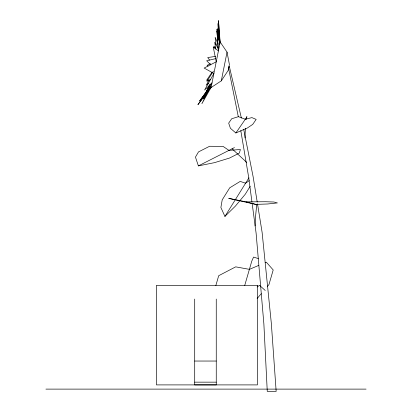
<?xml version="1.0" encoding="UTF-8"?>
<svg xmlns="http://www.w3.org/2000/svg" width="412" height="412" viewBox="0 0 412 412"><rect width="100%" height="100%" fill="white"/><g stroke="black" fill="none" stroke-linecap="round" stroke-linejoin="round"><path stroke-width="0.62" d="M244.949 137.953L245.403 128.312M255.146 225.946L255.631 215.667L256.733 204.651M246.093 119.485L246.536 116.658M211.124 87.349L220.137 42.235L218.494 20.6L219.838 43.754L216.779 29.164L218.406 50.908L213.225 46.963L216.233 61.785L204.146 68.068L213.9 73.465L204.62 90.012L212.031 82.822L201.885 103.721L211.124 87.349L209.96 88.879M211.083 87.55L221.296 80.865L227.038 52.128L220.178 42.039M215.837 285.547L218.7 275.695L235.69 266.852L249.394 269.35L258.746 265.405M244.733 285.413L251.773 261.162L253.565 257.073L258.272 258.587M207.602 90.274L203.466 98.736L207.051 92.643M210.094 84.084L203.914 96.485L210.717 85.871M209.378 85.541L202.998 98.128L205.109 95.054M209.306 79.866L206.16 85.253L208.621 83.281M208.029 90.985L210.311 87.107M249.224 180.626L245.583 183.216L240.211 181.404L229.716 187.821L222.202 199.892L220.883 207.504L224.921 216.408L248.966 177.783M250.182 186.317L245.233 194.268L235.365 206.139L224.921 216.408M213.431 71.111L206.937 81.349L210.733 79.506M221.296 80.865L228.191 70.4L229.381 64.442L227.038 52.128M211.856 72.502L206.556 80.33L208.276 79.876M205.809 94.029L206.865 92.494M235.86 132.973L247.36 127.998L252.726 124.393L256.161 119.398L251.907 117.616L245.31 119.243L238.424 116.673L231.693 118.749L228.675 123.136L230.421 128.302L235.86 132.973L247.004 116.781M209.553 88.446L197.92 104.653L208.796 90.403M207.694 89.852L199.604 101.002L210.115 86.906M209.162 87.828L209.899 86.814M257.145 298.52L261.223 293.715M267.337 286.5L268.964 284.574L273.202 269.963L266.343 262.202L265.173 262.696M257.119 286.989L259.524 285.331L265.246 290.481M198.388 165.897L214.528 162.647L229.556 158.043L239.326 153.084L240.417 149.505L228.959 150.375L223.072 146.399L209.6 146.27L198.486 151.915L195.453 157.121L198.388 165.897L234.433 147.599M210.398 63.695L207.087 65.369L208.055 66.152M241.37 118.059L229.443 66.847L228.336 67.105M215.713 58.633L206.669 60.76L210.733 64.859M229.036 66.914L229.443 66.847M215.558 56.392L207.73 57.556L209.559 60.116M246.227 201.875L265.704 201.731L273.928 202.014L277.4 202.931L267.764 203.976L255.759 204.398L228.737 198.368L246.227 201.875L257.469 204.846M194.706 361.041L216.254 361.041M194.706 382.156L216.254 382.156M45.933 389.113L366.067 389.113M232.074 148.794L246.716 162.421M215.564 47.972L213.967 46.165L214.292 48.055M218.695 49.466L214.75 42.261L215.667 49.069M218.036 43.976L215.157 37.281L216.043 44.815M228.464 67.738L238.316 116.802M243.708 129.383L253.112 176.671L257.201 201.957M217.325 32.893L216.99 31.034L218.19 48.626M240.804 130.686L248.704 177.474L251.984 202.174M257.505 203.858L262.104 232.306L271.323 323.271L276.164 391.4L267.264 391.4L263.871 323.909L256.11 233.202L252.154 203.44M219.205 41.509L217.443 28.778L217.897 36.302M219.56 44.058L219.385 42.786L219.452 44.053M220.137 42.235L217.897 23.572L218.839 39.871M219.431 41.566L218.262 24.669L219.297 41.555M219.519 42.817L219.606 44.069M216.254 299.071L216.254 384.097M216.254 384.643L216.254 384.906L194.706 384.906L194.706 384.643M194.706 299.071L194.706 384.097M257.423 285.315L156.452 285.315L156.452 384.901L257.423 384.901L257.423 285.315"/></g></svg>
